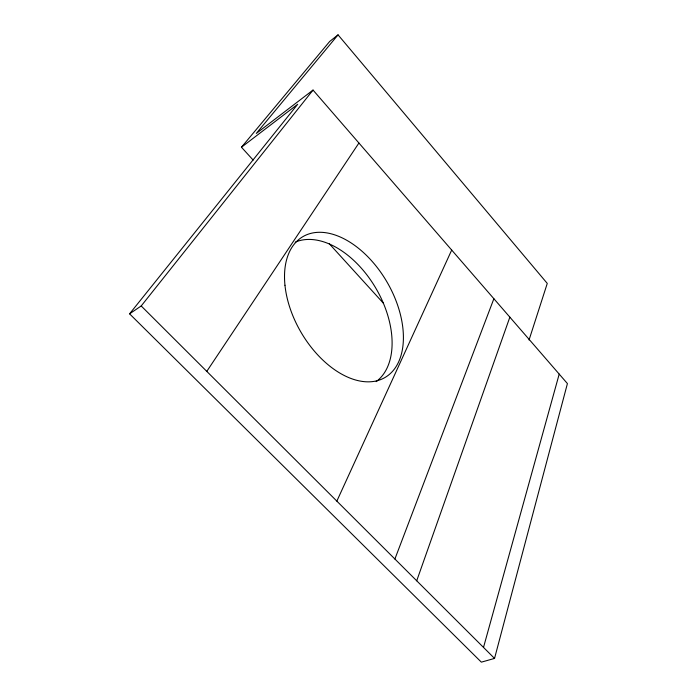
<?xml version="1.0" encoding="UTF-8"?>
<svg xmlns="http://www.w3.org/2000/svg" width="697" height="697" viewBox="0 0 697 697"><rect width="100%" height="100%" fill="white"/><g stroke="black" fill="none" stroke-linecap="round" stroke-linejoin="round"><path stroke-width="1.05" d="M253.185 160.11L241.467 147.233L297.697 104.271L129.581 313.833L481.348 662.15L494.539 658.421L567.419 383.577L313.031 90.07L256.313 133.423L338.045 34.85L547.267 283.418L529.04 340.005M483.509 647.417L559.203 374.097M416.71 580.793L509.856 317.161M394.894 559.029L493.877 298.725M336.851 501.117L451.7 250.057M206.782 371.379L358.92 143.024M129.581 313.833L141.203 305.957L313.031 90.07M241.467 147.233L329.698 41.454L338.045 34.85M141.203 305.957L494.539 658.421M329.341 243.802L383.524 303.352M295.188 242.181A80.817 50.158 59.7 0 1 376.075 288.61A80.817 50.158 59.7 0 1 376.162 381.625M284.968 285.273A81.523 49.801 59.8 0 0 379.865 379.891A81.523 49.801 59.8 0 0 367.101 256.017A81.523 49.801 59.8 0 0 284.968 285.273"/></g></svg>
